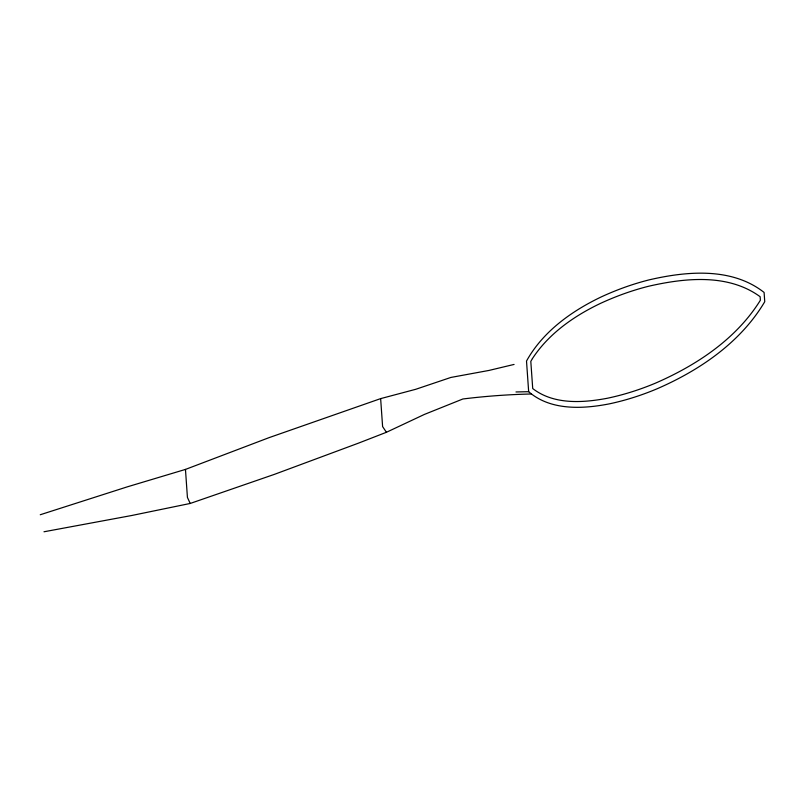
<?xml version="1.0" encoding="UTF-8"?>
<svg xmlns="http://www.w3.org/2000/svg" width="805" height="805" viewBox="0 0 805 805"><rect width="100%" height="100%" fill="white"/><g stroke="black" fill="none" stroke-linecap="round" stroke-linejoin="round"><path stroke-width="1.21" d="M43.983 531.773L131.658 515.512L190.211 503.457L274.394 474.366L358.456 443.153L386.42 432.285L424.406 414.424L462.875 398.988A489.49 346.593 -9.8 0 1 531.481 393.987M40.25 514.747L127.21 486.874L185.462 469.416L269.001 437.668L380.644 398.616L415.722 389.298L450.881 377.444L488.957 370.441L514.073 364.434M515.985 391.965L528.664 391.693C550.489 410.651 582.347 409.081 608.993 403.929A195.977 130.309 -31.4 0 0 656.739 388.936C699.515 370.391 740.58 342.517 764.75 301.704L764.096 292.446C731.775 267.049 686.725 271.144 649.092 279.878A195.977 130.309 -31.4 0 0 601.466 296.814C571.57 311.052 542.872 331.559 526.51 361.043L528.664 391.693M386.42 432.285L382.606 426.58L380.644 398.616M190.211 503.457L187.424 497.43L185.462 469.416M532.427 358.587L530.807 361.385L532.719 388.553C553.699 404.814 582.729 402.923 607.393 398.244A197.034 131.014 -31.4 0 0 655.421 383.17C696.536 365.259 736.344 339.006 760.373 300.235L760.131 296.713C728.193 273.378 684.995 277.926 648.619 286.248A197.034 131.014 -31.4 0 0 600.721 303.284C574.106 315.922 548.738 333.602 532.427 358.587"/></g></svg>
